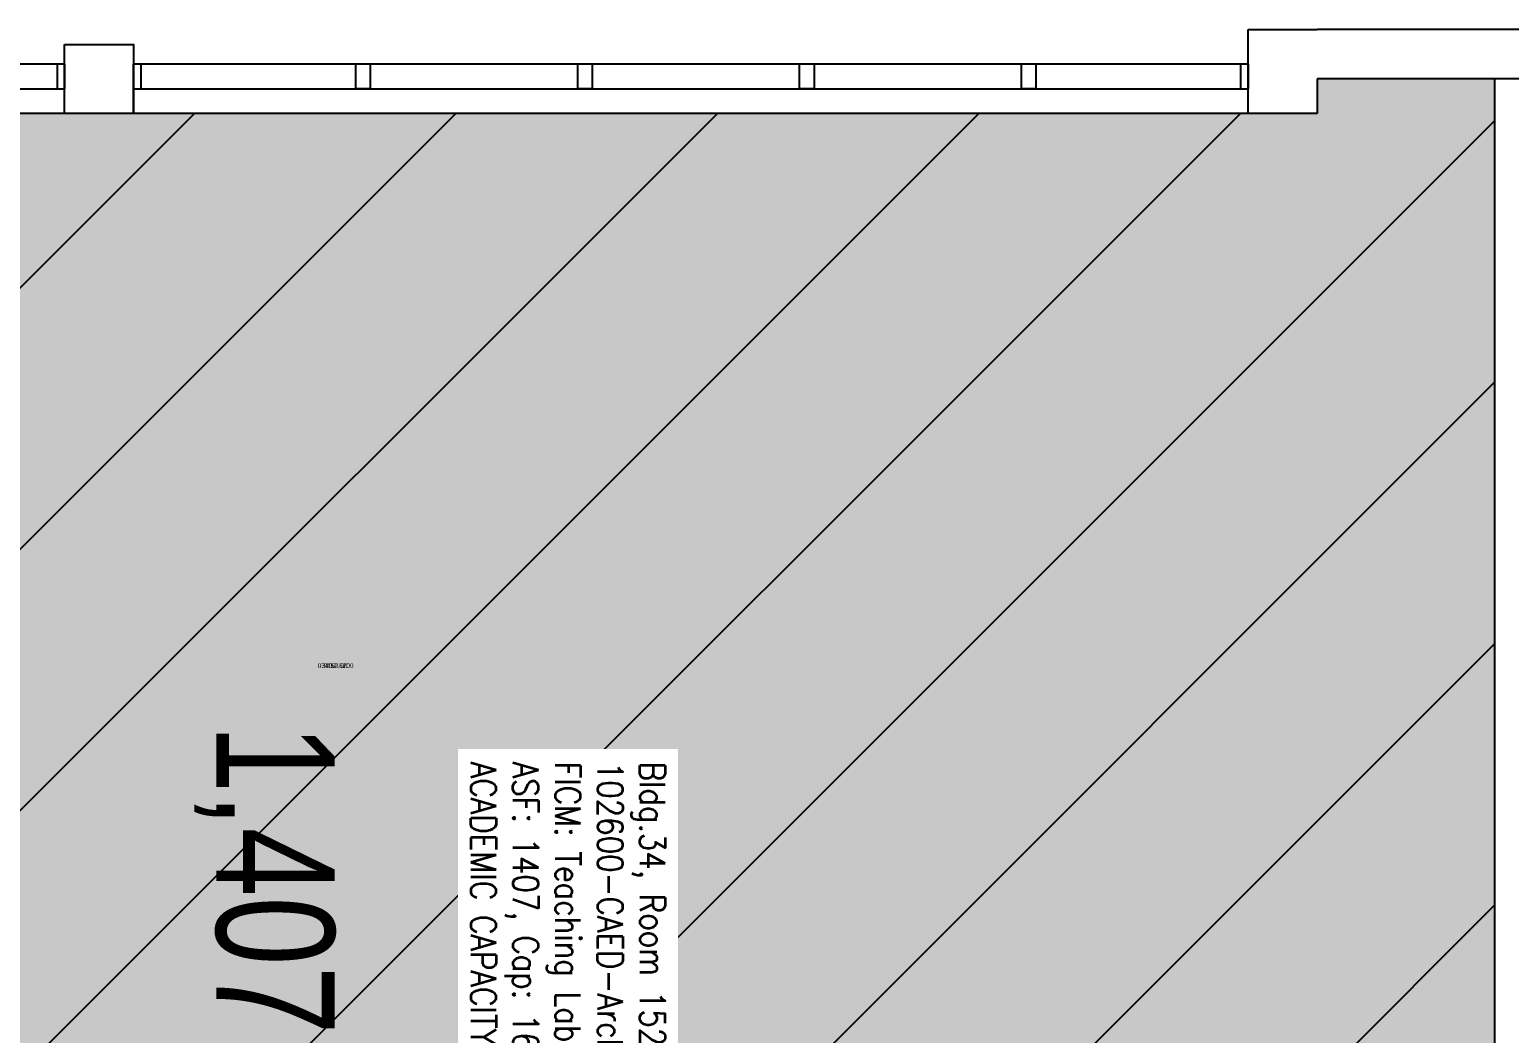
# Model space of a CAD drawing. Header units: inches. Extents: x -726 to 3772, y 0 to 2633.
# Drawn here: x 3112.9 to 3413, y 2429.4 to 2633 of the extents above; entities that cross this region are included whole.
import ezdxf
from ezdxf.enums import TextEntityAlignment as Align

# ---------------------------------------------------------------- set-up
doc = ezdxf.new("R2010")
doc.units = ezdxf.units.IN
doc.header["$LTSCALE"] = 10
doc.header["$MEASUREMENT"] = 0
for name, color, linetype in [('A-GLAZ', 1, 'CONTINUOUS'), ('A-IDEN-RNUM', 7, 'CONTINUOUS'), ('A-IDEN-SNUM', 4, 'CONTINUOUS'), ('A-IDEN-VNUM', 4, 'CONTINUOUS'), ('A-WALL', 5, 'CONTINUOUS'), ('AREA-TEXT', 3, 'CONTINUOUS'), ('Rooms-Capacity', 4, 'CONTINUOUS'), ('Rooms-Category-Color', 7, 'CONTINUOUS'), ('Rooms-College-Color', 7, 'CONTINUOUS'), ('Rooms-Department-Color', 7, 'CONTINUOUS'), ('Rooms-Division-Color', 7, 'CONTINUOUS'), ('Rooms-Information', 7, 'CONTINUOUS')]:
    doc.layers.add(name, color=color, linetype=linetype)
doc.styles.add('AREA', font='arial.ttf', dxfattribs={"width": 0.75, "height": 24})
doc.styles.add('ROOMSNUMBER', font='txt', dxfattribs={"height": 0.03})
doc.styles.add('ROOMVNUMBER', font='simplex.shx', dxfattribs={"width": 0.85})

msp = doc.modelspace()

# ---------------------------------------------------------------- hatches: boundary and pattern name
at = {"layer": 'Rooms-Capacity'}
h = msp.add_hatch(dxfattribs=at)
h.set_pattern_fill('ANSI31', color=256, scale=300, style=0)
h.paths.add_polyline_path([(3410, 2623), (3374, 2623), (3374, 2616), (3370, 2616), (3360, 2616), (3134, 2616), (3130, 2616), (3120, 2616), (2894, 2616), (2884, 2616), (2884, 2394), (2894, 2394), (2894, 2380), (2884, 2380), (2884, 2231), (3366, 2231), (3402, 2231), (3410, 2231)])
at = {"layer": 'Rooms-Category-Color', "true_color": 0xe3f498}
msp.add_hatch(color=61, dxfattribs=at).paths.add_polyline_path([(3410, 2623), (3374, 2623), (3374, 2616), (3370, 2616), (3360, 2616), (3134, 2616), (3130, 2616), (3120, 2616), (2894, 2616), (2884, 2616), (2884, 2394), (2894, 2394), (2894, 2380), (2884, 2380), (2884, 2231), (3366, 2231), (3402, 2231), (3410, 2231)])
at = {"layer": 'Rooms-College-Color', "true_color": 0xe3f498}
msp.add_hatch(color=61, dxfattribs=at).paths.add_polyline_path([(3410, 2623), (3374, 2623), (3374, 2616), (3370, 2616), (3360, 2616), (3134, 2616), (3130, 2616), (3120, 2616), (2894, 2616), (2884, 2616), (2884, 2394), (2894, 2394), (2894, 2380), (2884, 2380), (2884, 2231), (3366, 2231), (3402, 2231), (3410, 2231)])
at = {"layer": 'Rooms-Department-Color', "true_color": 0xe3f498}
msp.add_hatch(color=61, dxfattribs=at).paths.add_polyline_path([(3410, 2623), (3374, 2623), (3374, 2616), (3370, 2616), (3360, 2616), (3134, 2616), (3130, 2616), (3120, 2616), (2894, 2616), (2884, 2616), (2884, 2394), (2894, 2394), (2894, 2380), (2884, 2380), (2884, 2231), (3366, 2231), (3402, 2231), (3410, 2231)])
at = {"layer": 'Rooms-Division-Color', "true_color": 0xe3f498}
msp.add_hatch(color=61, dxfattribs=at).paths.add_polyline_path([(3410, 2623), (3374, 2623), (3374, 2616), (3370, 2616), (3360, 2616), (3134, 2616), (3130, 2616), (3120, 2616), (2894, 2616), (2884, 2616), (2884, 2394), (2894, 2394), (2894, 2380), (2884, 2380), (2884, 2231), (3366, 2231), (3402, 2231), (3410, 2231)])

# ---------------------------------------------------------------- linework, layer by layer
at = {"layer": 'A-GLAZ'}
for p, q in [((3120, 2626), (2894, 2626)), ((3120, 2626), (2894, 2626)), ((3120, 2626), (3118.5, 2626)), ((3118.5, 2626), (3118.5, 2621)), ((3120, 2626), (3120, 2621)), ((3120, 2616), (3120, 2626)), ((3360, 2626), (3134, 2626)), ((3360, 2626), (3134, 2626)), ((3135.5, 2626), (3134, 2626)), ((3134, 2626), (3134, 2621)), ((3134, 2616), (3134, 2626)), ((3135.5, 2626), (3135.5, 2621)), ((3179, 2626), (3179, 2621)), ((3182, 2626), (3179, 2626)), ((3182, 2626), (3182, 2621)), ((3224, 2626), (3224, 2621)), ((3227, 2626), (3224, 2626)), ((3227, 2626), (3227, 2621)), ((3269, 2626), (3269, 2621)), ((3272, 2626), (3269, 2626)), ((3272, 2626), (3272, 2621)), ((3314, 2626), (3314, 2621)), ((3317, 2626), (3314, 2626)), ((3317, 2626), (3317, 2621)), ((3360, 2626), (3358.5, 2626)), ((3358.5, 2626), (3358.5, 2621)), ((3360, 2626), (3360, 2621)), ((3360, 2616), (3360, 2626)), ((2894, 2621), (3120, 2621)), ((2894, 2621), (3120, 2621)), ((3118.5, 2621), (3120, 2621)), ((3134, 2621), (3360, 2621)), ((3134, 2621), (3360, 2621)), ((3134, 2621), (3135.5, 2621)), ((3182, 2621), (3179, 2621)), ((3227, 2621), (3224, 2621)), ((3272, 2621), (3269, 2621)), ((3317, 2621), (3314, 2621)), ((3358.5, 2621), (3360, 2621)), ((3120, 2616), (2894, 2616)), ((3120, 2616), (2894, 2616)), ((3360, 2616), (3134, 2616)), ((3360, 2616), (3134, 2616))]:
    msp.add_line(p, q, dxfattribs=at)
at = {"layer": 'A-WALL'}
for p, q in [((3360, 2616), (3360, 2633)), ((3360, 2633), (3374, 2633)), ((3360, 2633), (3374, 2633)), ((3360, 2616), (3360, 2633)), ((3612, 2633), (3374, 2633)), ((3612, 2633), (3374, 2633)), ((3120, 2630), (3134, 2630)), ((3120, 2630), (3134, 2630)), ((3120, 2616), (3120, 2630)), ((3134, 2630), (3134, 2616)), ((3134, 2630), (3134, 2616)), ((3374, 2623), (3374, 2616)), ((3602, 2623), (3374, 2623)), ((3602, 2623), (3374, 2623)), ((3374, 2623), (3374, 2616)), ((3410, 2623), (3410, 2231)), ((3416, 2623), (3410, 2623)), ((3134, 2616), (3120, 2616)), ((3134, 2616), (3130, 2616)), ((3134, 2616), (3130, 2616)), ((3374, 2616), (3360, 2616)), ((3374, 2616), (3360, 2616)), ((3374, 2616), (3370, 2616)), ((3374, 2616), (3370, 2616))]:
    msp.add_line(p, q, dxfattribs=at)
for points in [[(3120, 2630), (3134, 2630), (3134, 2616)], [(3120, 2630), (3134, 2630), (3134, 2616), (3120, 2616), (3120, 2630)]]:
    msp.add_lwpolyline(points, dxfattribs=at)

# ---------------------------------------------------------------- texts
at = {"layer": 'A-IDEN-RNUM', "style": 'ROOMSNUMBER', "width": 0.85}
msp.add_text('0152-00', height=0.96, dxfattribs=at).set_placement((3174.97, 2503.98), align=Align.MIDDLE)
at = {"layer": 'A-IDEN-SNUM', "style": 'ROOMSNUMBER', "width": 0.85}
msp.add_text('0340015200', height=0.96, dxfattribs=at).set_placement((3174.97, 2503.98), align=Align.MIDDLE)
at = {"layer": 'A-IDEN-VNUM', "style": 'ROOMVNUMBER', "width": 0.85}
msp.add_text('152', height=36, rotation=270, dxfattribs=at).set_placement((3220.37, 2448.06), align=Align.MIDDLE)
at = {"layer": 'AREA-TEXT', "style": 'AREA', "width": 0.75}
msp.add_text('1,407 SF', height=24, rotation=270, dxfattribs=at).set_placement((3162.77, 2441.09), align=Align.MIDDLE_CENTER)

# ---------------------------------------------------------------- next in the draw order: texts
at = {"layer": 'Rooms-Information', "insert": (3202.37, 2484.49), "char_height": 5.14286, "width": 115.2, "attachment_point": 7, "rotation": 270, "style": 'ROOMVNUMBER', "bg_fill": 3, "box_fill_scale": 1.5, "bg_fill_color": 256, "bg_fill_true_color": 13158600, "bg_fill_transparency": 0}
msp.add_mtext('Bldg.34, Room 152^M^J102600-CAED-Architecture^M^JFICM: Teaching Lab^M^JASF: 1407, Cap: 16^M^JACADEMIC CAPACITY', dxfattribs=at)

doc.saveas('drawing.dxf')
